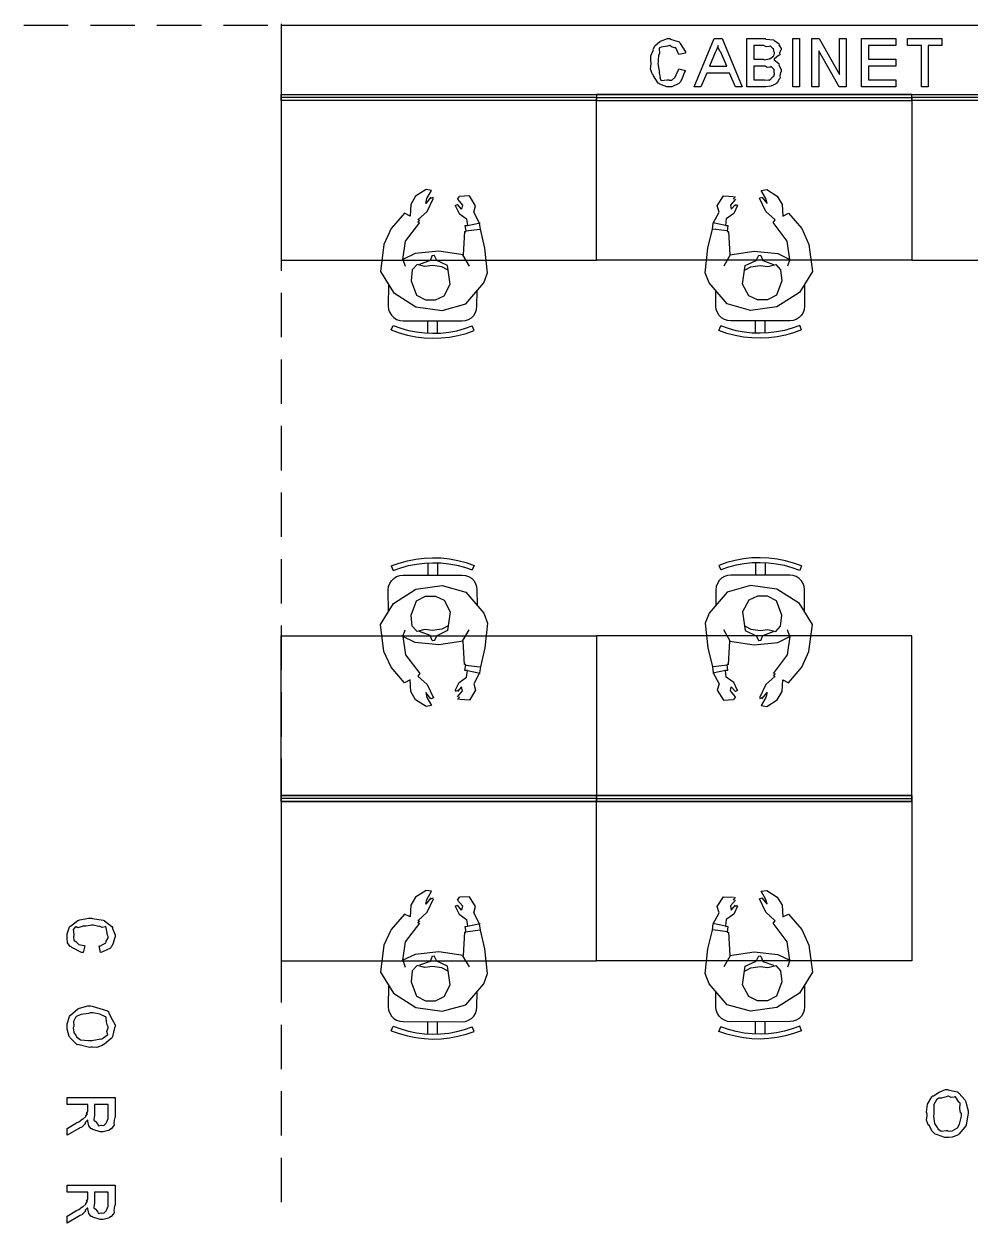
# Model space of a CAD drawing. Extents: x 0 to 23.4, y 0 to 16.5.
# Drawn here: x 2.183 to 3.442, y 6.48 to 8.077 of the extents above; entities that cross this region are included whole.
import ezdxf

# ---------------------------------------------------------------- set-up
doc = ezdxf.new("R2010")
doc.units = 0
doc.layers.get('0').update_dxf_attribs({"linetype": 'CONTINUOUS'})

msp = doc.modelspace()

# ---------------------------------------------------------------- linework, layer by layer
at = {"color": 0}
for points in [[(2.24164, 8.0746), (2.18257, 8.0746)], [(2.33018, 8.0746), (2.27115, 8.0746)], [(2.41878, 8.0746), (2.35969, 8.0746)], [(2.50738, 8.0746), (2.44829, 8.0746)], [(2.52501, 8.07656), (2.52501, 8.01372)], [(2.59592, 8.0746), (2.53689, 8.0746)], [(2.68451, 8.0746), (2.62543, 8.0746)], [(2.77311, 8.0746), (2.71403, 8.0746)], [(2.86165, 8.0746), (2.80263, 8.0746)], [(2.95025, 8.0746), (2.89117, 8.0746)], [(3.03885, 8.0746), (2.97976, 8.0746)], [(3.12739, 8.0746), (3.06836, 8.0746)], [(3.21599, 8.0746), (3.1569, 8.0746)], [(3.30458, 8.0746), (3.2455, 8.0746)], [(3.39312, 8.0746), (3.3341, 8.0746)], [(3.48172, 8.0746), (3.42264, 8.0746)], [(2.52501, 7.98421), (2.52501, 7.92518)], [(2.94493, 7.97851), (2.52501, 7.97851)], [(2.52501, 7.97851), (2.52501, 7.76199)], [(2.52501, 7.97461), (2.52501, 7.97851)], [(2.94493, 7.76199), (2.94493, 7.97851)], [(2.94493, 7.97851), (3.36486, 7.97851)], [(2.94493, 7.76199), (2.94493, 7.97851)], [(3.36486, 7.97851), (3.36486, 7.76199)], [(3.36486, 7.97461), (3.36486, 7.97851)], [(3.78478, 7.97851), (3.36486, 7.97851)], [(3.36486, 7.97851), (3.36486, 7.76199)], [(3.36486, 7.97461), (3.36486, 7.97851)], [(2.52501, 7.89561), (2.52501, 7.83658)], [(2.71799, 7.85612), (2.70415, 7.84717)], [(2.72547, 7.85493), (2.71799, 7.85612)], [(2.71924, 7.84412), (2.72547, 7.85493)], [(3.16439, 7.85493), (3.17188, 7.85612)], [(3.17063, 7.84412), (3.16439, 7.85493)], [(3.17188, 7.85612), (3.18571, 7.84717)], [(2.70415, 7.84717), (2.69781, 7.83637)], [(2.7245, 7.84614), (2.71772, 7.83751)], [(2.71772, 7.83751), (2.71924, 7.84412)], [(2.71957, 7.8271), (2.72792, 7.84478)], [(2.7245, 7.84478), (2.72792, 7.84614)], [(2.75993, 7.84326), (2.76238, 7.8469)], [(2.75993, 7.84326), (2.7666, 7.83535)], [(2.77582, 7.84754), (2.76238, 7.8469)], [(2.78396, 7.83453), (2.77582, 7.84754)], [(3.1059, 7.83453), (3.11404, 7.84754)], [(3.11404, 7.84754), (3.1275, 7.8469)], [(3.12993, 7.84326), (3.12326, 7.83535)], [(3.1275, 7.84326), (3.12993, 7.8469)], [(3.16194, 7.84478), (3.16536, 7.84614)], [(3.17031, 7.8271), (3.16194, 7.84478)], [(3.16536, 7.84614), (3.17215, 7.83751)], [(3.17215, 7.83751), (3.17063, 7.84412)], [(3.18571, 7.84717), (3.19206, 7.83637)], [(2.68924, 7.82454), (2.67156, 7.80404)], [(2.69683, 7.82064), (2.68924, 7.82454)], [(2.69781, 7.83637), (2.69683, 7.82064)], [(2.70688, 7.81569), (2.71957, 7.8271)], [(2.75694, 7.8349), (2.75993, 7.83632)], [(2.75694, 7.8349), (2.76193, 7.82422)], [(2.76535, 7.82981), (2.75993, 7.83632)], [(2.76193, 7.82422), (2.77197, 7.81711)], [(2.7666, 7.83535), (2.76535, 7.82981)], [(2.78147, 7.82607), (2.78396, 7.83453)], [(2.78928, 7.81153), (2.78147, 7.82607)], [(3.10058, 7.81153), (3.1084, 7.82607)], [(3.1084, 7.82607), (3.1059, 7.83453)], [(3.12793, 7.82422), (3.11789, 7.81711)], [(3.12326, 7.83535), (3.12451, 7.82981)], [(3.12451, 7.82981), (3.12993, 7.83632)], [(3.13292, 7.8349), (3.12793, 7.82422)], [(3.12993, 7.8349), (3.13292, 7.83632)], [(3.183, 7.81569), (3.17031, 7.8271)], [(3.19206, 7.83637), (3.19303, 7.82064)], [(3.19303, 7.82064), (3.20063, 7.82454)], [(3.20063, 7.82454), (3.21832, 7.80404)], [(2.52501, 7.80707), (2.52501, 7.74799)], [(2.69081, 7.78754), (2.70979, 7.81233)], [(2.70688, 7.81233), (2.70979, 7.81569)], [(2.76986, 7.80806), (2.77311, 7.80838)], [(2.76986, 7.80806), (2.77078, 7.8004)], [(2.77197, 7.81711), (2.77311, 7.80838)], [(2.77311, 7.80838), (2.78988, 7.8119)], [(2.79053, 7.80328), (2.78928, 7.81153)], [(3.09933, 7.80328), (3.10058, 7.81153)], [(3.11675, 7.80838), (3.09999, 7.8119)], [(3.11789, 7.81711), (3.11675, 7.80838)], [(3.11675, 7.80806), (3.12001, 7.80838)], [(3.12001, 7.80806), (3.11908, 7.8004)], [(3.18007, 7.81233), (3.183, 7.81569)], [(3.19906, 7.78754), (3.18007, 7.81233)], [(2.67156, 7.80404), (2.66189, 7.78315)], [(2.76915, 7.80024), (2.76731, 7.76938)], [(2.76915, 7.80024), (2.77078, 7.8004)], [(2.7704, 7.80106), (2.79004, 7.80339)], [(2.79639, 7.77806), (2.79053, 7.80328)], [(3.09347, 7.77806), (3.09933, 7.80328)], [(3.11947, 7.80106), (3.09982, 7.80339)], [(3.11908, 7.80024), (3.12071, 7.8004)], [(3.12071, 7.80024), (3.12256, 7.76938)], [(3.21832, 7.80404), (3.22797, 7.78315)], [(2.66189, 7.78315), (2.65717, 7.74696)], [(2.68722, 7.76313), (2.69081, 7.78754)], [(2.80003, 7.74533), (2.79639, 7.77806)], [(3.08985, 7.74533), (3.09347, 7.77806)], [(3.20264, 7.76313), (3.19906, 7.78754)], [(3.22797, 7.78315), (3.23269, 7.74696)], [(2.52501, 7.76199), (2.94493, 7.76199)], [(2.7034, 7.77083), (2.68722, 7.76313)], [(2.68722, 7.76313), (2.69038, 7.7539)], [(2.73497, 7.77414), (2.7034, 7.77083)], [(2.72342, 7.7615), (2.70921, 7.7564)], [(2.72607, 7.7685), (2.72342, 7.7615)], [(2.72607, 7.7685), (2.72889, 7.76888)], [(2.73215, 7.76187), (2.72889, 7.76888)], [(2.74675, 7.75504), (2.73215, 7.76187)], [(2.76731, 7.76938), (2.73497, 7.77414)], [(2.76671, 7.76899), (2.77539, 7.75413)], [(3.36486, 7.76199), (2.94493, 7.76199)], [(3.12315, 7.76899), (3.11447, 7.75413)], [(3.12256, 7.76938), (3.15489, 7.77414)], [(3.14312, 7.75504), (3.15771, 7.76187)], [(3.15489, 7.77414), (3.18647, 7.77083)], [(3.15771, 7.76187), (3.16097, 7.76888)], [(3.16097, 7.7685), (3.16379, 7.76888)], [(3.16379, 7.7685), (3.16644, 7.7615)], [(3.16644, 7.7615), (3.18067, 7.7564)], [(3.18647, 7.77083), (3.20264, 7.76313)], [(3.20264, 7.76313), (3.19949, 7.7539)], [(3.36486, 7.76199), (3.78478, 7.76199)], [(2.65717, 7.74696), (2.67464, 7.71907)], [(2.69971, 7.74903), (2.69808, 7.73449)], [(2.70617, 7.75624), (2.69971, 7.74903)], [(2.71658, 7.75353), (2.70617, 7.75624)], [(2.72678, 7.75483), (2.71658, 7.75353)], [(2.73915, 7.7531), (2.72678, 7.75483)], [(2.74669, 7.74914), (2.73915, 7.7531)], [(2.75032, 7.73025), (2.74675, 7.75504)], [(2.79476, 7.73172), (2.80003, 7.74533)], [(3.09511, 7.73172), (3.08985, 7.74533)], [(3.13954, 7.73025), (3.14312, 7.75504)], [(3.14318, 7.74914), (3.15072, 7.7531)], [(3.15072, 7.7531), (3.16308, 7.75483)], [(3.16308, 7.75483), (3.17329, 7.75353)], [(3.17329, 7.75353), (3.18371, 7.75624)], [(3.18371, 7.75624), (3.19015, 7.74903)], [(3.19015, 7.74903), (3.19179, 7.73449)], [(3.23269, 7.74696), (3.21522, 7.71907)], [(2.66781, 7.72999), (2.66769, 7.70101)], [(2.69808, 7.73449), (2.70529, 7.71533)], [(2.74203, 7.71474), (2.75032, 7.73025)], [(2.77078, 7.70383), (2.79476, 7.73172)], [(3.11908, 7.70383), (3.09511, 7.73172)], [(3.14785, 7.71474), (3.13954, 7.73025)], [(3.19179, 7.73449), (3.18457, 7.71533)], [(3.22206, 7.72999), (3.22211, 7.70101)], [(2.52501, 7.71847), (2.52501, 7.65944)], [(2.67464, 7.71907), (2.70458, 7.69997)], [(2.70529, 7.71533), (2.71718, 7.7091)], [(2.73062, 7.7091), (2.74203, 7.71474)], [(2.78581, 7.70079), (2.78586, 7.7214)], [(3.10406, 7.70079), (3.104, 7.7214)], [(3.15924, 7.7091), (3.14785, 7.71474)], [(3.18457, 7.71533), (3.17269, 7.7091)], [(3.21522, 7.71907), (3.18528, 7.69997)], [(2.66769, 7.70101), (2.66818, 7.69661), (2.66965, 7.69249), (2.67199, 7.68875), (2.67512, 7.6856), (2.67882, 7.68326), (2.683, 7.68181), (2.68739, 7.68132)], [(2.70458, 7.69997), (2.73958, 7.6951)], [(2.71718, 7.7091), (2.73062, 7.7091)], [(2.73958, 7.6951), (2.77078, 7.70383)], [(2.76611, 7.68115), (2.77051, 7.68164), (2.77462, 7.68306), (2.77838, 7.68539), (2.78153, 7.68853), (2.78386, 7.69222), (2.78532, 7.6964), (2.78581, 7.70079)], [(3.12375, 7.68115), (3.11936, 7.68164), (3.11524, 7.68306), (3.11149, 7.68539), (3.10835, 7.68853), (3.10601, 7.69222), (3.10454, 7.6964), (3.10406, 7.70079)], [(3.15028, 7.6951), (3.11908, 7.70383)], [(3.18528, 7.69997), (3.15028, 7.6951)], [(3.17269, 7.7091), (3.15924, 7.7091)], [(3.22211, 7.70101), (3.22168, 7.69661), (3.22021, 7.69249), (3.21789, 7.68875), (3.21474, 7.6856), (3.21104, 7.68326), (3.20688, 7.68181), (3.20247, 7.68132)], [(2.68739, 7.68132), (2.76611, 7.68115)], [(2.72021, 7.66471), (2.72021, 7.68121)], [(2.73335, 7.66465), (2.73335, 7.68121)], [(3.20247, 7.68132), (3.12375, 7.68115)], [(3.15653, 7.66465), (3.15653, 7.68121)], [(3.16965, 7.66471), (3.16965, 7.68121)], [(2.67171, 7.66917), (2.67421, 7.67518)], [(2.67171, 7.66917), (2.68235, 7.66525), (2.69319, 7.66222), (2.70426, 7.66), (2.7155, 7.65864), (2.72672, 7.65815), (2.73801, 7.65847), (2.74924, 7.65972), (2.76036, 7.66174), (2.77126, 7.66465), (2.7819, 7.66835)], [(2.67421, 7.67518), (2.68435, 7.6715), (2.69472, 7.66862), (2.70529, 7.6665), (2.71599, 7.66521), (2.72678, 7.66471), (2.73753, 7.66504), (2.74826, 7.66618), (2.75885, 7.66812), (2.76926, 7.6709), (2.77946, 7.67449)], [(2.7819, 7.66835), (2.77946, 7.67449)], [(3.10796, 7.66835), (3.1104, 7.67449)], [(3.21815, 7.66917), (3.20751, 7.66525), (3.19667, 7.66222), (3.1856, 7.66), (3.17437, 7.65864), (3.16314, 7.65815), (3.15186, 7.65847), (3.14063, 7.65972), (3.1295, 7.66174), (3.1186, 7.66465), (3.10796, 7.66835)], [(3.21565, 7.67518), (3.20551, 7.6715), (3.19515, 7.66862), (3.18457, 7.6665), (3.17389, 7.66521), (3.16308, 7.66471), (3.15235, 7.66504), (3.1416, 7.66618), (3.13103, 7.66812), (3.12061, 7.6709), (3.1104, 7.67449)], [(3.21815, 7.66917), (3.21565, 7.67518)], [(2.52501, 7.62989), (2.52501, 7.57086)], [(2.52501, 7.54135), (2.52501, 7.48226)], [(2.52501, 7.45275), (2.52501, 7.39372)], [(2.52501, 7.36415), (2.52501, 7.30512)], [(2.67171, 7.35493), (2.68235, 7.35878), (2.69319, 7.36182), (2.70426, 7.36404), (2.7155, 7.3654), (2.72672, 7.36589), (2.73801, 7.36556), (2.74924, 7.36436), (2.76036, 7.36231), (2.77126, 7.35938), (2.7819, 7.35568)], [(3.21815, 7.35493), (3.20751, 7.35878), (3.19667, 7.36182), (3.1856, 7.36404), (3.17437, 7.3654), (3.16314, 7.36589), (3.15186, 7.36556), (3.14063, 7.36436), (3.1295, 7.36231), (3.1186, 7.35938), (3.10796, 7.35568)], [(2.67171, 7.35493), (2.67421, 7.34885)], [(2.67421, 7.34885), (2.68435, 7.35254), (2.69472, 7.35542), (2.70529, 7.35753), (2.71599, 7.35883), (2.72678, 7.35932), (2.73753, 7.359), (2.74826, 7.35786), (2.75885, 7.3559), (2.76926, 7.35314), (2.77946, 7.34961)], [(2.72021, 7.35932), (2.72021, 7.34283)], [(2.73335, 7.35938), (2.73335, 7.34283)], [(2.7819, 7.35568), (2.77946, 7.34961)], [(3.10796, 7.35568), (3.1104, 7.34961)], [(3.21565, 7.34885), (3.20551, 7.35254), (3.19515, 7.35542), (3.18457, 7.35753), (3.17389, 7.35883), (3.16308, 7.35932), (3.15235, 7.359), (3.1416, 7.35786), (3.13103, 7.3559), (3.12061, 7.35314), (3.1104, 7.34961)], [(3.15653, 7.35938), (3.15653, 7.34283)], [(3.16965, 7.35932), (3.16965, 7.34283)], [(3.21815, 7.35493), (3.21565, 7.34885)], [(2.66769, 7.32303), (2.66818, 7.32742), (2.66965, 7.33154), (2.67199, 7.33529), (2.67512, 7.33843), (2.67882, 7.34076), (2.683, 7.34224), (2.68739, 7.34272)], [(2.68739, 7.34272), (2.76611, 7.34289)], [(2.70458, 7.32406), (2.73958, 7.32894)], [(2.73958, 7.32894), (2.77078, 7.32021)], [(2.76611, 7.34289), (2.77051, 7.34244), (2.77462, 7.34099), (2.77838, 7.33865), (2.78153, 7.3355), (2.78386, 7.33182), (2.78532, 7.32764), (2.78581, 7.32324)], [(3.12375, 7.34289), (3.11936, 7.34244), (3.11524, 7.34099), (3.11149, 7.33865), (3.10835, 7.3355), (3.10601, 7.33182), (3.10454, 7.32764), (3.10406, 7.32324)], [(3.15028, 7.32894), (3.11908, 7.32021)], [(3.20247, 7.34272), (3.12375, 7.34289)], [(3.18528, 7.32406), (3.15028, 7.32894)], [(3.22211, 7.32303), (3.22168, 7.32742), (3.22021, 7.33154), (3.21789, 7.33529), (3.21474, 7.33843), (3.21104, 7.34076), (3.20688, 7.34224), (3.20247, 7.34272)], [(2.66781, 7.29406), (2.66769, 7.32303)], [(2.67464, 7.30496), (2.70458, 7.32406)], [(2.70529, 7.30871), (2.71718, 7.31494)], [(2.71718, 7.31494), (2.73062, 7.31494)], [(2.73062, 7.31494), (2.74203, 7.30931)], [(2.77078, 7.32021), (2.79476, 7.29232)], [(2.78581, 7.32324), (2.78586, 7.30268)], [(3.11908, 7.32021), (3.09511, 7.29232)], [(3.10406, 7.32324), (3.104, 7.30268)], [(3.15924, 7.31494), (3.14785, 7.30931)], [(3.17269, 7.31494), (3.15924, 7.31494)], [(3.18457, 7.30871), (3.17269, 7.31494)], [(3.21522, 7.30496), (3.18528, 7.32406)], [(3.22206, 7.29406), (3.22211, 7.32303)], [(2.65717, 7.27707), (2.67464, 7.30496)], [(2.69808, 7.28956), (2.70529, 7.30871)], [(2.74203, 7.30931), (2.75032, 7.29378)], [(3.14785, 7.30931), (3.13954, 7.29378)], [(3.19179, 7.28956), (3.18457, 7.30871)], [(3.23269, 7.27707), (3.21522, 7.30496)], [(2.69971, 7.27501), (2.69808, 7.28956)], [(2.75032, 7.29378), (2.74675, 7.26899)], [(2.79476, 7.29232), (2.80003, 7.27869)], [(3.09511, 7.29232), (3.08985, 7.27869)], [(3.13954, 7.29378), (3.14312, 7.26899)], [(3.19015, 7.27501), (3.19179, 7.28956)], [(2.52501, 7.27561), (2.52501, 7.21653)], [(2.66189, 7.24089), (2.65717, 7.27707)], [(2.68722, 7.2609), (2.69038, 7.27012)], [(2.70617, 7.26779), (2.69971, 7.27501)], [(2.71658, 7.27051), (2.70617, 7.26779)], [(2.72342, 7.26253), (2.70921, 7.26764)], [(2.72678, 7.26921), (2.71658, 7.27051)], [(2.73915, 7.27094), (2.72678, 7.26921)], [(2.74675, 7.26899), (2.73215, 7.26215)], [(2.74669, 7.2749), (2.73915, 7.27094)], [(2.76671, 7.25504), (2.77539, 7.26992)], [(2.80003, 7.27869), (2.79639, 7.24599)], [(3.08985, 7.27869), (3.09347, 7.24599)], [(3.12315, 7.25504), (3.11447, 7.26992)], [(3.14312, 7.26899), (3.15771, 7.26215)], [(3.14318, 7.2749), (3.15072, 7.27094)], [(3.15072, 7.27094), (3.16308, 7.26921)], [(3.16308, 7.26921), (3.17329, 7.27051)], [(3.16644, 7.26253), (3.18067, 7.26764)], [(3.17329, 7.27051), (3.18371, 7.26779)], [(3.18371, 7.26779), (3.19015, 7.27501)], [(3.20264, 7.2609), (3.19949, 7.27012)], [(3.22797, 7.24089), (3.23269, 7.27707)], [(2.52501, 7.26204), (2.94493, 7.26204)], [(2.52501, 7.04551), (2.52501, 7.26204)], [(2.68722, 7.2609), (2.69081, 7.23649)], [(2.7034, 7.25319), (2.68722, 7.2609)], [(2.73497, 7.24989), (2.7034, 7.25319)], [(2.72607, 7.25553), (2.72342, 7.26253)], [(2.72889, 7.25553), (2.72607, 7.25515)], [(2.73215, 7.26215), (2.72889, 7.25515)], [(2.76731, 7.25467), (2.73497, 7.24989)], [(2.76915, 7.22379), (2.76731, 7.25467)], [(3.36486, 7.26204), (2.94493, 7.26204)], [(2.94493, 7.26204), (2.94493, 7.04551)], [(2.94493, 7.26204), (2.94493, 7.04551)], [(3.12071, 7.22379), (3.12256, 7.25467)], [(3.12256, 7.25467), (3.15489, 7.24989)], [(3.15489, 7.24989), (3.18647, 7.25319)], [(3.15771, 7.26215), (3.16097, 7.25515)], [(3.16379, 7.25553), (3.16097, 7.25515)], [(3.16379, 7.25553), (3.16644, 7.26253)], [(3.18647, 7.25319), (3.20264, 7.2609)], [(3.20264, 7.2609), (3.19906, 7.23649)], [(3.36486, 7.04551), (3.36486, 7.26204)], [(2.67156, 7.22), (2.66189, 7.24089)], [(2.69081, 7.23649), (2.70979, 7.21169)], [(2.79639, 7.24599), (2.79053, 7.22076)], [(3.09347, 7.24599), (3.09933, 7.22076)], [(3.19906, 7.23649), (3.18007, 7.21169)], [(3.21832, 7.22), (3.22797, 7.24089)], [(2.68924, 7.19949), (2.67156, 7.22)], [(2.77078, 7.22379), (2.76915, 7.22364)], [(2.76986, 7.21599), (2.77078, 7.22364)], [(2.77311, 7.21599), (2.76986, 7.21571)], [(2.7704, 7.22304), (2.79004, 7.22065)], [(2.79053, 7.22076), (2.78928, 7.21251)], [(3.09933, 7.22076), (3.10058, 7.21251)], [(3.11947, 7.22304), (3.09982, 7.22065)], [(3.12001, 7.21599), (3.11675, 7.21571)], [(3.12071, 7.22379), (3.11908, 7.22364)], [(3.12001, 7.21599), (3.11908, 7.22364)], [(3.20063, 7.19949), (3.21832, 7.22)], [(2.69683, 7.2034), (2.68924, 7.19949)], [(2.69781, 7.18772), (2.69683, 7.2034)], [(2.70979, 7.21169), (2.70688, 7.20833)], [(2.70688, 7.20833), (2.71957, 7.19694)], [(2.76193, 7.19982), (2.77197, 7.20692)], [(2.77197, 7.20692), (2.77311, 7.21571)], [(2.77311, 7.21571), (2.78988, 7.21213)], [(2.78928, 7.21251), (2.78147, 7.19797)], [(3.11675, 7.21571), (3.09999, 7.21213)], [(3.10058, 7.21251), (3.1084, 7.19797)], [(3.11789, 7.20692), (3.11675, 7.21571)], [(3.12793, 7.19982), (3.11789, 7.20692)], [(3.183, 7.20833), (3.17031, 7.19694)], [(3.183, 7.21169), (3.18007, 7.20833)], [(3.19206, 7.18772), (3.19303, 7.2034)], [(3.19303, 7.2034), (3.20063, 7.19949)], [(2.52501, 7.18701), (2.52501, 7.12799)], [(2.70415, 7.17692), (2.69781, 7.18772)], [(2.71772, 7.18653), (2.71924, 7.1799)], [(2.7245, 7.17796), (2.71772, 7.18653)], [(2.71957, 7.19694), (2.72792, 7.17925)], [(2.75694, 7.18913), (2.76193, 7.19982)], [(2.75993, 7.18913), (2.75694, 7.18772)], [(2.76535, 7.19422), (2.75993, 7.18772)], [(2.75993, 7.18083), (2.7666, 7.18869)], [(2.7666, 7.18869), (2.76535, 7.19422)], [(2.78396, 7.18951), (2.77582, 7.17649)], [(2.78147, 7.19797), (2.78396, 7.18951)], [(3.1084, 7.19797), (3.1059, 7.18951)], [(3.1059, 7.18951), (3.11404, 7.17649)], [(3.12326, 7.18869), (3.12451, 7.19422)], [(3.12993, 7.18083), (3.12326, 7.18869)], [(3.12451, 7.19422), (3.12993, 7.18772)], [(3.13292, 7.18913), (3.12793, 7.19982)], [(3.13292, 7.18913), (3.12993, 7.18772)], [(3.17031, 7.19694), (3.16194, 7.17925)], [(3.16536, 7.17796), (3.17215, 7.18653)], [(3.17215, 7.18653), (3.17063, 7.1799)], [(3.18571, 7.17692), (3.19206, 7.18772)], [(2.71799, 7.16792), (2.70415, 7.17692)], [(2.72547, 7.16911), (2.71799, 7.16792)], [(2.71924, 7.1799), (2.72547, 7.16911)], [(2.72792, 7.17925), (2.7245, 7.17796)], [(2.76238, 7.18083), (2.75993, 7.17714)], [(2.77582, 7.17649), (2.76238, 7.17714)], [(3.11404, 7.17649), (3.1275, 7.17714)], [(3.12993, 7.18083), (3.1275, 7.17714)], [(3.16536, 7.17925), (3.16194, 7.17796)], [(3.17063, 7.1799), (3.16439, 7.16911)], [(3.16439, 7.16911), (3.17188, 7.16792)], [(3.17188, 7.16792), (3.18571, 7.17692)], [(2.52501, 7.09842), (2.52501, 7.03939)], [(2.52501, 7.04943), (2.52501, 7.04551)], [(2.94493, 7.04551), (2.52501, 7.04551)], [(2.52501, 7.04551), (2.52501, 6.829)], [(2.52501, 7.04156), (2.52501, 7.04551)], [(2.94493, 7.04551), (2.52501, 7.04551)], [(2.94493, 6.829), (2.94493, 7.04551)], [(2.94493, 7.04551), (3.36486, 7.04551)], [(2.94493, 7.04551), (3.36486, 7.04551)], [(2.94493, 6.829), (2.94493, 7.04551)], [(3.36486, 7.04943), (3.36486, 7.04551)], [(3.36486, 7.04551), (3.36486, 6.829)], [(3.36486, 7.04156), (3.36486, 7.04551)], [(2.52501, 7.00988), (2.52501, 6.95079)], [(2.52501, 6.92128), (2.52501, 6.86225)], [(2.70415, 6.91411), (2.69781, 6.90332)], [(2.71799, 6.92307), (2.70415, 6.91411)], [(2.7245, 6.91308), (2.71772, 6.90451)], [(2.72547, 6.92188), (2.71799, 6.92307)], [(2.71924, 6.91108), (2.72547, 6.92188)], [(2.7245, 6.91178), (2.72792, 6.91308)], [(2.75993, 6.91021), (2.76238, 6.9139)], [(2.77582, 6.9145), (2.76238, 6.9139)], [(2.78396, 6.90147), (2.77582, 6.9145)], [(3.1059, 6.90147), (3.11404, 6.9145)], [(3.11404, 6.9145), (3.1275, 6.9139)], [(3.1275, 6.91021), (3.12993, 6.9139)], [(3.16194, 6.91178), (3.16536, 6.91308)], [(3.16439, 6.92188), (3.17188, 6.92307)], [(3.17063, 6.91108), (3.16439, 6.92188)], [(3.16536, 6.91308), (3.17215, 6.90451)], [(3.17188, 6.92307), (3.18571, 6.91411)], [(3.18571, 6.91411), (3.19206, 6.90332)], [(2.69781, 6.90332), (2.69683, 6.88764)], [(2.71772, 6.90451), (2.71924, 6.91108)], [(2.71957, 6.89404), (2.72792, 6.91178)], [(2.75694, 6.90186), (2.75993, 6.90332)], [(2.75694, 6.90186), (2.76193, 6.89117)], [(2.75993, 6.91021), (2.7666, 6.90229)], [(2.76535, 6.89675), (2.75993, 6.90332)], [(2.7666, 6.90229), (2.76535, 6.89675)], [(2.78147, 6.89301), (2.78396, 6.90147)], [(3.1084, 6.89301), (3.1059, 6.90147)], [(3.12993, 6.91021), (3.12326, 6.90229)], [(3.12326, 6.90229), (3.12451, 6.89675)], [(3.12451, 6.89675), (3.12993, 6.90332)], [(3.13292, 6.90186), (3.12793, 6.89117)], [(3.12993, 6.90186), (3.13292, 6.90332)], [(3.17031, 6.89404), (3.16194, 6.91178)], [(3.17215, 6.90451), (3.17063, 6.91108)], [(3.19206, 6.90332), (3.19303, 6.88764)], [(2.68924, 6.8915), (2.67156, 6.87099)], [(2.69683, 6.88764), (2.68924, 6.8915)], [(2.70688, 6.88265), (2.71957, 6.89404)], [(2.70688, 6.87935), (2.70979, 6.88265)], [(2.76193, 6.89117), (2.77197, 6.88406)], [(2.77197, 6.88406), (2.77311, 6.87532)], [(2.78928, 6.87847), (2.78147, 6.89301)], [(3.10058, 6.87847), (3.1084, 6.89301)], [(3.11789, 6.88406), (3.11675, 6.87532)], [(3.12793, 6.89117), (3.11789, 6.88406)], [(3.183, 6.88265), (3.17031, 6.89404)], [(3.18007, 6.87935), (3.183, 6.88265)], [(3.19303, 6.88764), (3.20063, 6.8915)], [(3.20063, 6.8915), (3.21832, 6.87099)], [(2.67156, 6.87099), (2.66189, 6.85015)], [(2.69081, 6.85449), (2.70979, 6.87935)], [(2.76915, 6.86724), (2.76731, 6.83632)], [(2.76915, 6.86724), (2.77078, 6.86735)], [(2.76986, 6.875), (2.77311, 6.87532)], [(2.76986, 6.875), (2.77078, 6.86735)], [(2.7704, 6.868), (2.79004, 6.87033)], [(2.77311, 6.87532), (2.78988, 6.8789)], [(2.79053, 6.87022), (2.78928, 6.87847)], [(2.79639, 6.845), (2.79053, 6.87022)], [(3.09347, 6.845), (3.09933, 6.87022)], [(3.09933, 6.87022), (3.10058, 6.87847)], [(3.11947, 6.868), (3.09982, 6.87033)], [(3.11675, 6.87532), (3.09999, 6.8789)], [(3.11675, 6.875), (3.12001, 6.87532)], [(3.12001, 6.875), (3.11908, 6.86735)], [(3.11908, 6.86724), (3.12071, 6.86735)], [(3.12071, 6.86724), (3.12256, 6.83632)], [(3.19906, 6.85449), (3.18007, 6.87935)], [(3.21832, 6.87099), (3.22797, 6.85015)], [(2.66189, 6.85015), (2.65717, 6.81396)], [(2.68722, 6.83014), (2.69081, 6.85449)], [(3.20264, 6.83014), (3.19906, 6.85449)], [(3.22797, 6.85015), (3.23269, 6.81396)], [(2.52501, 6.83268), (2.52501, 6.77365)], [(2.7034, 6.83783), (2.68722, 6.83014)], [(2.73497, 6.84115), (2.7034, 6.83783)], [(2.72607, 6.8355), (2.72342, 6.82844)], [(2.72607, 6.8355), (2.72889, 6.83589)], [(2.73215, 6.82883), (2.72889, 6.83589)], [(2.76731, 6.83632), (2.73497, 6.84115)], [(2.76671, 6.83594), (2.77539, 6.82113)], [(2.80003, 6.81233), (2.79639, 6.845)], [(3.08985, 6.81233), (3.09347, 6.845)], [(3.12315, 6.83594), (3.11447, 6.82113)], [(3.12256, 6.83632), (3.15489, 6.84115)], [(3.15489, 6.84115), (3.18647, 6.83783)], [(3.15771, 6.82883), (3.16097, 6.83589)], [(3.16097, 6.8355), (3.16379, 6.83589)], [(3.16379, 6.8355), (3.16644, 6.82844)], [(3.18647, 6.83783), (3.20264, 6.83014)], [(2.52501, 6.829), (2.94493, 6.829)], [(2.68722, 6.83014), (2.69038, 6.8209)], [(2.70617, 6.82319), (2.69971, 6.81597)], [(2.71658, 6.82053), (2.70617, 6.82319)], [(2.72342, 6.82844), (2.70921, 6.82335)], [(2.72678, 6.82183), (2.71658, 6.82053)], [(2.73915, 6.8201), (2.72678, 6.82183)], [(2.74675, 6.82206), (2.73215, 6.82883)], [(2.74669, 6.81608), (2.73915, 6.8201)], [(2.75032, 6.79719), (2.74675, 6.82206)], [(3.36486, 6.829), (2.94493, 6.829)], [(3.13954, 6.79719), (3.14312, 6.82206)], [(3.14312, 6.82206), (3.15771, 6.82883)], [(3.14318, 6.81608), (3.15072, 6.8201)], [(3.15072, 6.8201), (3.16308, 6.82183)], [(3.16308, 6.82183), (3.17329, 6.82053)], [(3.16644, 6.82844), (3.18067, 6.82335)], [(3.17329, 6.82053), (3.18371, 6.82319)], [(3.18371, 6.82319), (3.19015, 6.81597)], [(3.20264, 6.83014), (3.19949, 6.8209)], [(2.65717, 6.81396), (2.67464, 6.78603)], [(2.69971, 6.81597), (2.69808, 6.80143)], [(2.69808, 6.80143), (2.70529, 6.78228)], [(2.79476, 6.79867), (2.80003, 6.81233)], [(3.09511, 6.79867), (3.08985, 6.81233)], [(3.19179, 6.80143), (3.18457, 6.78228)], [(3.19015, 6.81597), (3.19179, 6.80143)], [(3.23269, 6.81396), (3.21522, 6.78603)], [(2.66781, 6.79699), (2.66769, 6.76801)], [(2.67464, 6.78603), (2.70458, 6.76693)], [(2.74203, 6.78168), (2.75032, 6.79719)], [(2.77078, 6.77078), (2.79476, 6.79867)], [(2.78581, 6.76774), (2.78586, 6.78836)], [(3.11908, 6.77078), (3.09511, 6.79867)], [(3.10406, 6.76774), (3.104, 6.78836)], [(3.14785, 6.78168), (3.13954, 6.79719)], [(3.21522, 6.78603), (3.18528, 6.76693)], [(3.22206, 6.79699), (3.22211, 6.76801)], [(2.70529, 6.78228), (2.71718, 6.7761)], [(2.71718, 6.7761), (2.73062, 6.77604)], [(2.73062, 6.77604), (2.74203, 6.78168)], [(2.73958, 6.76204), (2.77078, 6.77078)], [(3.15028, 6.76204), (3.11908, 6.77078)], [(3.15924, 6.77604), (3.14785, 6.78168)], [(3.17269, 6.7761), (3.15924, 6.77604)], [(3.18457, 6.78228), (3.17269, 6.7761)], [(2.66769, 6.76801), (2.66818, 6.76361), (2.66965, 6.75944), (2.67199, 6.75569), (2.67512, 6.75261), (2.67882, 6.75022), (2.683, 6.74875), (2.68739, 6.74826)], [(2.70458, 6.76693), (2.73958, 6.76204)], [(2.76611, 6.7481), (2.77051, 6.74858), (2.77462, 6.75006), (2.77838, 6.75239), (2.78153, 6.75549), (2.78386, 6.75922), (2.78532, 6.76335), (2.78581, 6.76774)], [(3.12375, 6.7481), (3.11936, 6.74858), (3.11524, 6.75006), (3.11149, 6.75239), (3.10835, 6.75549), (3.10601, 6.75922), (3.10454, 6.76335), (3.10406, 6.76774)], [(3.18528, 6.76693), (3.15028, 6.76204)], [(3.22211, 6.76801), (3.22168, 6.76361), (3.22021, 6.75944), (3.21789, 6.75569), (3.21474, 6.75261), (3.21104, 6.75022), (3.20688, 6.74875), (3.20247, 6.74826)], [(2.52501, 6.74414), (2.52501, 6.68506)], [(2.67171, 6.73611), (2.67421, 6.74219)], [(2.67421, 6.74219), (2.68435, 6.7385), (2.69472, 6.73557), (2.70529, 6.73346), (2.71599, 6.73215), (2.72678, 6.73167), (2.73753, 6.73199), (2.74826, 6.73313), (2.75885, 6.73514), (2.76926, 6.7379), (2.77946, 6.74143)], [(2.68739, 6.74826), (2.76611, 6.7481)], [(2.72021, 6.73167), (2.72021, 6.74821)], [(2.73335, 6.73167), (2.73335, 6.74815)], [(2.7819, 6.73535), (2.77946, 6.74143)], [(3.10796, 6.73535), (3.1104, 6.74143)], [(3.21565, 6.74219), (3.20551, 6.7385), (3.19515, 6.73557), (3.18457, 6.73346), (3.17389, 6.73215), (3.16308, 6.73167), (3.15235, 6.73199), (3.1416, 6.73313), (3.13103, 6.73514), (3.12061, 6.7379), (3.1104, 6.74143)], [(3.20247, 6.74826), (3.12375, 6.7481)], [(3.15653, 6.73167), (3.15653, 6.74815)], [(3.16965, 6.73167), (3.16965, 6.74821)], [(3.21815, 6.73611), (3.21565, 6.74219)], [(2.67171, 6.73611), (2.68235, 6.73226), (2.69319, 6.72917), (2.70426, 6.727), (2.7155, 6.72564), (2.72672, 6.7251), (2.73801, 6.72547), (2.74924, 6.72667), (2.76036, 6.72874), (2.77126, 6.73161), (2.7819, 6.73535)], [(3.21815, 6.73611), (3.20751, 6.73226), (3.19667, 6.72917), (3.1856, 6.727), (3.17437, 6.72564), (3.16314, 6.7251), (3.15186, 6.72547), (3.14063, 6.72667), (3.1295, 6.72874), (3.1186, 6.73161), (3.10796, 6.73535)], [(2.52501, 6.65554), (2.52501, 6.59651)], [(2.52501, 6.56694), (2.52501, 6.50792)]]:
    msp.add_lwpolyline(points, dxfattribs=at)
for points in [[(3.78478, 7.98247), (3.78478, 8.0746), (2.52501, 8.0746), (2.52501, 7.98247), (3.78478, 7.98247)], [(3.05458, 8.01671), (3.06369, 8.01476), (3.06222, 8.01237), (3.05897, 8.00439), (3.05681, 7.99946), (3.05587, 7.99849), (3.05453, 7.99713), (3.04525, 7.99306), (3.04221, 7.99306), (3.03879, 7.99306), (3.0294, 7.99653), (3.02854, 7.99718), (3.02718, 7.99756), (3.02094, 8.00765), (3.02051, 8.0089), (3.0191, 8.01004), (3.01708, 8.01676), (3.0179, 8.02344), (3.0179, 8.02561), (3.01714, 8.02681), (3.01747, 8.03396), (3.0204, 8.04113), (3.02094, 8.04232), (3.02046, 8.04292), (3.02328, 8.04785), (3.02908, 8.05279), (3.03006, 8.05339), (3.03039, 8.0536), (3.03971, 8.05707), (3.04286, 8.05707), (3.04368, 8.05638), (3.05524, 8.05274), (3.0561, 8.05186), (3.05653, 8.05078), (3.06332, 8.03928), (3.06369, 8.03776), (3.05458, 8.03603), (3.05399, 8.037), (3.05051, 8.04471), (3.05003, 8.04514), (3.04883, 8.04486), (3.04482, 8.04596), (3.04286, 8.04796), (3.04221, 8.04796), (3.03956, 8.04699), (3.03097, 8.04551), (3.02897, 8.04476), (3.02897, 8.04471), (3.0286, 8.0434), (3.02875, 8.03717), (3.02854, 8.03624), (3.02778, 8.03526), (3.02701, 8.02806), (3.02701, 8.02561), (3.02664, 8.02403), (3.02843, 8.01394), (3.02875, 8.01303), (3.02854, 8.01161), (3.02957, 8.00526), (3.0294, 8.00478), (3.02914, 8.00429), (3.03103, 8.00136), (3.0389, 8.00217), (3.04156, 8.00217), (3.04172, 8.00179), (3.04536, 8.00196), (3.04921, 8.00526), (3.04981, 8.00586), (3.04981, 8.00586), (3.05106, 8.00885), (3.05436, 8.01551), (3.05458, 8.01671)], [(3.07497, 7.99306), (3.10167, 8.05707), (3.11231, 8.05707), (3.139, 7.99306), (3.12989, 7.99306), (3.12207, 8.01129), (3.0919, 8.01129), (3.0841, 7.99306), (3.07497, 7.99306)], [(3.0956, 8.02061), (3.11837, 8.02061), (3.11079, 8.03885), (3.10954, 8.03987), (3.10721, 8.04465), (3.10715, 8.04779), (3.1071, 8.04796), (3.10656, 8.04656), (3.10471, 8.04221), (3.10335, 8.03939), (3.10297, 8.03842), (3.0956, 8.02061)], [(3.14524, 7.99306), (3.14524, 8.05707), (3.16954, 8.05707), (3.17031, 8.05638), (3.1805, 8.05567), (3.18126, 8.05533), (3.18169, 8.05453), (3.18799, 8.05035), (3.18842, 8.04969), (3.18793, 8.04899), (3.19103, 8.04383), (3.19103, 8.0421), (3.19021, 8.04124), (3.18875, 8.03754), (3.18892, 8.03543), (3.18864, 8.03494), (3.18733, 8.0344), (3.18207, 8.03006), (3.18126, 8.02974), (3.18175, 8.02869), (3.18799, 8.02399), (3.18842, 8.02322), (3.18793, 8.02229), (3.19103, 8.01535), (3.19103, 8.01303), (3.19011, 8.01199), (3.18892, 8.00765), (3.18956, 8.00483), (3.18929, 8.00413), (3.18838, 8.00293), (3.18582, 7.99908), (3.18506, 7.99794), (3.18474, 7.99761), (3.18371, 7.9969), (3.17865, 7.99436), (3.178, 7.99414), (3.17731, 7.99388), (3.17063, 7.99306), (3.16846, 7.99306), (3.14524, 7.99306)], [(3.15435, 8.02974), (3.16781, 8.02974), (3.16835, 8.02903), (3.17518, 8.03028), (3.17563, 8.03039), (3.17563, 8.03039), (3.17676, 8.03039), (3.1799, 8.0331), (3.18018, 8.03342), (3.18018, 8.03342), (3.18115, 8.03424), (3.18192, 8.03754), (3.18192, 8.03863), (3.18153, 8.03885), (3.18061, 8.04351), (3.18039, 8.04383), (3.18007, 8.04362), (3.17649, 8.04699), (3.17606, 8.0471), (3.17503, 8.0465), (3.17085, 8.04622), (3.16775, 8.04796), (3.16672, 8.04796), (3.15435, 8.04796), (3.15435, 8.02974)], [(3.20637, 7.99306), (3.20637, 8.05707), (3.2155, 8.05707), (3.2155, 7.99306), (3.20637, 7.99306)], [(3.23182, 7.99306), (3.23182, 8.05707), (3.24137, 8.05707), (3.2685, 8.00911), (3.2685, 8.05707), (3.27761, 8.05707), (3.27761, 7.99306), (3.26807, 7.99306), (3.24094, 8.04101), (3.24094, 7.99306), (3.23182, 7.99306)], [(3.29801, 7.99306), (3.29801, 8.05707), (3.34381, 8.05707), (3.34381, 8.04796), (3.30713, 8.04796), (3.30713, 8.02974), (3.34381, 8.02974), (3.34381, 8.02061), (3.30713, 8.02061), (3.30713, 8.00217), (3.34381, 8.00217), (3.34381, 7.99306), (3.29801, 7.99306)], [(3.37761, 7.99306), (3.37761, 8.04796), (3.35915, 8.04796), (3.35915, 8.05707), (3.40494, 8.05707), (3.40494, 8.04796), (3.38672, 8.04796), (3.38672, 7.99306), (3.37761, 7.99306)], [(3.15435, 8.00217), (3.16846, 8.00217), (3.16851, 8.0019), (3.17339, 8.00239), (3.17367, 8.00239), (3.17367, 8.00239), (3.17475, 8.00185), (3.17751, 8.00375), (3.17779, 8.0039), (3.17779, 8.0039), (3.18039, 8.00646), (3.18061, 8.00672), (3.18061, 8.00672), (3.18121, 8.00717), (3.18192, 8.01025), (3.18192, 8.01129), (3.18153, 8.01144), (3.18138, 8.01617), (3.18126, 8.0165), (3.18126, 8.0165), (3.17811, 8.01964), (3.17757, 8.01975), (3.17643, 8.01915), (3.1721, 8.01882), (3.16949, 8.02061), (3.16868, 8.02061), (3.15435, 8.02061), (3.15435, 8.00217)], [(2.94493, 7.97461), (2.52501, 7.97461), (2.52501, 7.98247), (2.94493, 7.98247), (2.94493, 7.97461)], [(2.94493, 7.97461), (3.36486, 7.97461), (3.36486, 7.98247), (2.94493, 7.98247), (2.94493, 7.97461)], [(3.78478, 7.97461), (3.36486, 7.97461), (3.36486, 7.98247), (3.78478, 7.98247), (3.78478, 7.97461)], [(2.94493, 7.04156), (2.52501, 7.04156), (2.52501, 7.04943), (2.94493, 7.04943), (2.94493, 7.04156)], [(2.94493, 7.04943), (2.52501, 7.04943), (2.52501, 7.04156), (2.94493, 7.04156), (2.94493, 7.04943)], [(2.94493, 7.04156), (3.36486, 7.04156), (3.36486, 7.04943), (2.94493, 7.04943), (2.94493, 7.04156)], [(2.94493, 7.04943), (3.36486, 7.04943), (3.36486, 7.04156), (2.94493, 7.04156), (2.94493, 7.04943)], [(2.26357, 6.84928), (2.26161, 6.84017), (2.25917, 6.8405), (2.24625, 6.84706), (2.24533, 6.84799), (2.24397, 6.84819), (2.24056, 6.85308), (2.2399, 6.85954), (2.2399, 6.86165), (2.2399, 6.86507), (2.24333, 6.87446), (2.24403, 6.87532), (2.24436, 6.87554), (2.25444, 6.88292), (2.25575, 6.88336), (2.25689, 6.88363), (2.26856, 6.88596), (2.27246, 6.88596), (2.27365, 6.88558), (2.28797, 6.88346), (2.28917, 6.88292), (2.28976, 6.88226), (2.29958, 6.87478), (2.30024, 6.87381), (2.30046, 6.87229), (2.30393, 6.86382), (2.30393, 6.861), (2.30322, 6.85906), (2.30154, 6.85275), (2.29958, 6.84864), (2.29872, 6.84776), (2.29758, 6.84619), (2.28614, 6.84056), (2.28461, 6.84017), (2.28288, 6.84928), (2.28381, 6.84874), (2.2915, 6.85335), (2.29199, 6.85385), (2.29156, 6.85433), (2.29482, 6.85986), (2.29482, 6.86165), (2.29368, 6.86339), (2.29232, 6.87115), (2.29156, 6.87489), (2.29156, 6.87489), (2.29047, 6.87429), (2.28662, 6.87354), (2.28396, 6.87511), (2.2831, 6.87532), (2.28207, 6.87494), (2.27485, 6.87685), (2.27246, 6.87685), (2.27083, 6.87608), (2.26508, 6.87528), (2.26074, 6.87543), (2.25987, 6.87511), (2.25868, 6.87435), (2.25429, 6.87315), (2.25206, 6.87429), (2.25163, 6.87446), (2.2506, 6.87418), (2.24821, 6.8711), (2.24903, 6.86453), (2.24903, 6.86231), (2.24843, 6.86122), (2.24875, 6.85678), (2.25206, 6.85465), (2.25271, 6.85406), (2.25261, 6.85394), (2.25564, 6.85107), (2.26238, 6.8495), (2.26357, 6.84928)], [(2.27115, 6.76915), (2.27344, 6.76878), (2.29378, 6.76286), (2.29525, 6.76156), (2.29551, 6.75933), (2.30003, 6.75131), (2.30393, 6.74403), (2.30393, 6.7416), (2.30322, 6.73986), (2.30046, 6.72835), (2.29981, 6.72726), (2.29878, 6.72586), (2.28971, 6.71826), (2.28851, 6.71772), (2.28668, 6.71642), (2.27974, 6.71403), (2.27376, 6.71425), (2.27181, 6.71425), (2.26986, 6.71382), (2.25608, 6.71718), (2.25489, 6.71772), (2.25353, 6.71756), (2.24425, 6.72661), (2.2436, 6.72771), (2.24268, 6.7284), (2.2399, 6.73833), (2.2399, 6.7416), (2.2399, 6.74528), (2.24333, 6.75526), (2.24403, 6.75635), (2.24442, 6.75694), (2.25435, 6.76535), (2.25553, 6.7659), (2.25663, 6.76633), (2.26753, 6.76915), (2.27115, 6.76915)], [(2.27115, 6.76004), (2.26833, 6.75928), (2.25851, 6.7576), (2.2531, 6.75569), (2.2525, 6.75483), (2.25103, 6.75379), (2.24832, 6.74843), (2.24903, 6.74333), (2.24903, 6.7416), (2.24826, 6.73996), (2.24875, 6.73372), (2.25206, 6.72944), (2.25271, 6.72857), (2.2525, 6.72797), (2.25776, 6.72396), (2.26844, 6.72336), (2.27203, 6.72336), (2.27279, 6.72331), (2.28489, 6.72521), (2.28614, 6.72553), (2.287, 6.72569), (2.29406, 6.73133), (2.29417, 6.73204), (2.29394, 6.73204), (2.29303, 6.73535), (2.29482, 6.74007), (2.29482, 6.7416), (2.29368, 6.74246), (2.29232, 6.74804), (2.2921, 6.75375), (2.29156, 6.75461), (2.29021, 6.75521), (2.28364, 6.75819), (2.27425, 6.76004), (2.27115, 6.76004)], [(3.38514, 6.62528), (3.38439, 6.62756), (3.38585, 6.63857), (3.39144, 6.64794), (3.39274, 6.64936), (3.39378, 6.64968), (3.40126, 6.65419), (3.40983, 6.65804), (3.41271, 6.65804), (3.41331, 6.65733), (3.41917, 6.65599), (3.42594, 6.65462), (3.42703, 6.65392), (3.42731, 6.65294), (3.43604, 6.64388), (3.43658, 6.64264), (3.43674, 6.64085), (3.44006, 6.62967), (3.44006, 6.62592), (3.43935, 6.62403), (3.43713, 6.61025), (3.43658, 6.609), (3.43554, 6.60769), (3.42768, 6.59836), (3.4266, 6.59771), (3.42475, 6.59679), (3.41872, 6.59451), (3.41417, 6.59403), (3.41271, 6.59403), (3.40901, 6.59403), (3.39903, 6.5975), (3.39794, 6.59814), (3.39621, 6.59853), (3.39139, 6.60271), (3.38894, 6.60846), (3.3884, 6.60965), (3.38683, 6.61074), (3.38439, 6.61703), (3.38514, 6.62321), (3.38514, 6.62528)], [(2.2399, 6.64725), (2.30393, 6.64725), (2.30393, 6.62099), (2.30322, 6.61936), (2.3024, 6.61388), (2.30246, 6.61057), (2.30219, 6.60992), (2.30143, 6.60872), (2.29889, 6.60536), (2.2966, 6.60422), (2.2959, 6.60385), (2.29508, 6.60319), (2.28803, 6.60146), (2.28569, 6.60146), (2.28413, 6.6014), (2.27436, 6.60471), (2.27354, 6.60536), (2.27219, 6.60563), (2.26878, 6.60954), (2.26764, 6.61556), (2.26747, 6.61686), (2.2665, 6.61649), (2.26411, 6.61415), (2.2646, 6.61274), (2.26443, 6.61253), (2.26324, 6.61133), (2.25944, 6.60796), (2.25711, 6.60688), (2.2564, 6.60644), (2.2399, 6.5969), (2.2399, 6.60601), (2.2525, 6.61339), (2.2525, 6.61339), (2.25564, 6.61469), (2.26025, 6.61828), (2.26074, 6.6186), (2.26074, 6.6186), (2.26481, 6.62201), (2.26508, 6.62229), (2.26508, 6.62229), (2.26486, 6.62294), (2.26693, 6.62528), (2.26704, 6.62554), (2.26682, 6.62543), (2.26568, 6.62592), (2.26747, 6.62875), (2.26747, 6.62967), (2.26747, 6.63813), (2.2399, 6.63813), (2.2399, 6.64725)], [(3.39426, 6.62528), (3.39387, 6.6225), (3.39497, 6.61268), (3.3986, 6.60726), (3.39947, 6.60661), (3.39947, 6.60553), (3.40414, 6.60243), (3.41054, 6.60314), (3.41271, 6.60314), (3.41331, 6.60238), (3.41883, 6.60292), (3.42486, 6.60622), (3.42572, 6.60682), (3.42572, 6.60682), (3.4286, 6.61193), (3.43093, 6.62261), (3.43093, 6.62614), (3.42979, 6.6269), (3.42871, 6.63249), (3.4291, 6.63906), (3.42876, 6.64025), (3.42746, 6.64117), (3.42464, 6.64551), (3.4229, 6.64822), (3.42225, 6.64828), (3.42139, 6.64757), (3.41721, 6.64719), (3.41379, 6.64893), (3.41271, 6.64893), (3.41086, 6.64794), (3.40451, 6.64649), (3.40056, 6.64621), (3.39968, 6.64567), (3.39794, 6.64437), (3.39438, 6.63781), (3.39426, 6.62842), (3.39426, 6.62528)], [(2.27658, 6.63813), (2.27658, 6.6225), (2.27599, 6.62142), (2.27572, 6.61729), (2.27746, 6.61572), (2.27767, 6.61535), (2.27767, 6.61535), (2.28054, 6.61208), (2.28093, 6.61187), (2.28071, 6.61154), (2.28157, 6.60954), (2.28483, 6.61057), (2.28592, 6.61057), (2.28603, 6.61025), (2.28885, 6.61003), (2.29178, 6.61274), (2.29221, 6.61317), (2.29221, 6.61317), (2.29281, 6.61475), (2.29482, 6.61931), (2.29482, 6.62076), (2.29482, 6.63813), (2.27658, 6.63813)], [(2.2399, 6.53049), (2.30393, 6.53049), (2.30393, 6.50424), (2.30322, 6.50261), (2.3024, 6.49713), (2.30246, 6.49382), (2.30219, 6.49317), (2.30143, 6.49197), (2.29889, 6.48861), (2.2966, 6.48747), (2.2959, 6.48708), (2.29508, 6.48643), (2.28803, 6.48469), (2.28569, 6.48469), (2.28413, 6.48465), (2.27436, 6.48796), (2.27354, 6.48861), (2.27219, 6.48888), (2.26878, 6.49278), (2.26764, 6.49881), (2.26747, 6.50011), (2.2665, 6.49972), (2.26411, 6.4974), (2.2646, 6.49599), (2.26443, 6.49576), (2.26324, 6.49457), (2.25944, 6.49121), (2.25711, 6.49013), (2.2564, 6.48969), (2.2399, 6.48014), (2.2399, 6.48926), (2.2525, 6.49664), (2.2525, 6.49664), (2.25564, 6.49794), (2.26025, 6.50151), (2.26074, 6.50185), (2.26074, 6.50185), (2.26481, 6.50526), (2.26508, 6.50553), (2.26508, 6.50553), (2.26486, 6.50618), (2.26693, 6.50851), (2.26704, 6.50879), (2.26682, 6.50868), (2.26568, 6.50917), (2.26747, 6.51199), (2.26747, 6.51292), (2.26747, 6.52138), (2.2399, 6.52138), (2.2399, 6.53049)], [(2.27658, 6.52138), (2.27658, 6.50575), (2.27599, 6.50467), (2.27572, 6.50054), (2.27746, 6.49897), (2.27767, 6.49858), (2.27767, 6.49858), (2.28054, 6.49533), (2.28093, 6.49511), (2.28071, 6.49479), (2.28157, 6.49278), (2.28483, 6.49382), (2.28592, 6.49382), (2.28603, 6.49349), (2.28885, 6.49328), (2.29178, 6.49599), (2.29221, 6.49642), (2.29221, 6.49642), (2.29281, 6.49799), (2.29482, 6.50256), (2.29482, 6.50401), (2.29482, 6.52138), (2.27658, 6.52138)]]:
    msp.add_lwpolyline(points, close=True, dxfattribs=at)

doc.saveas('drawing.dxf')
